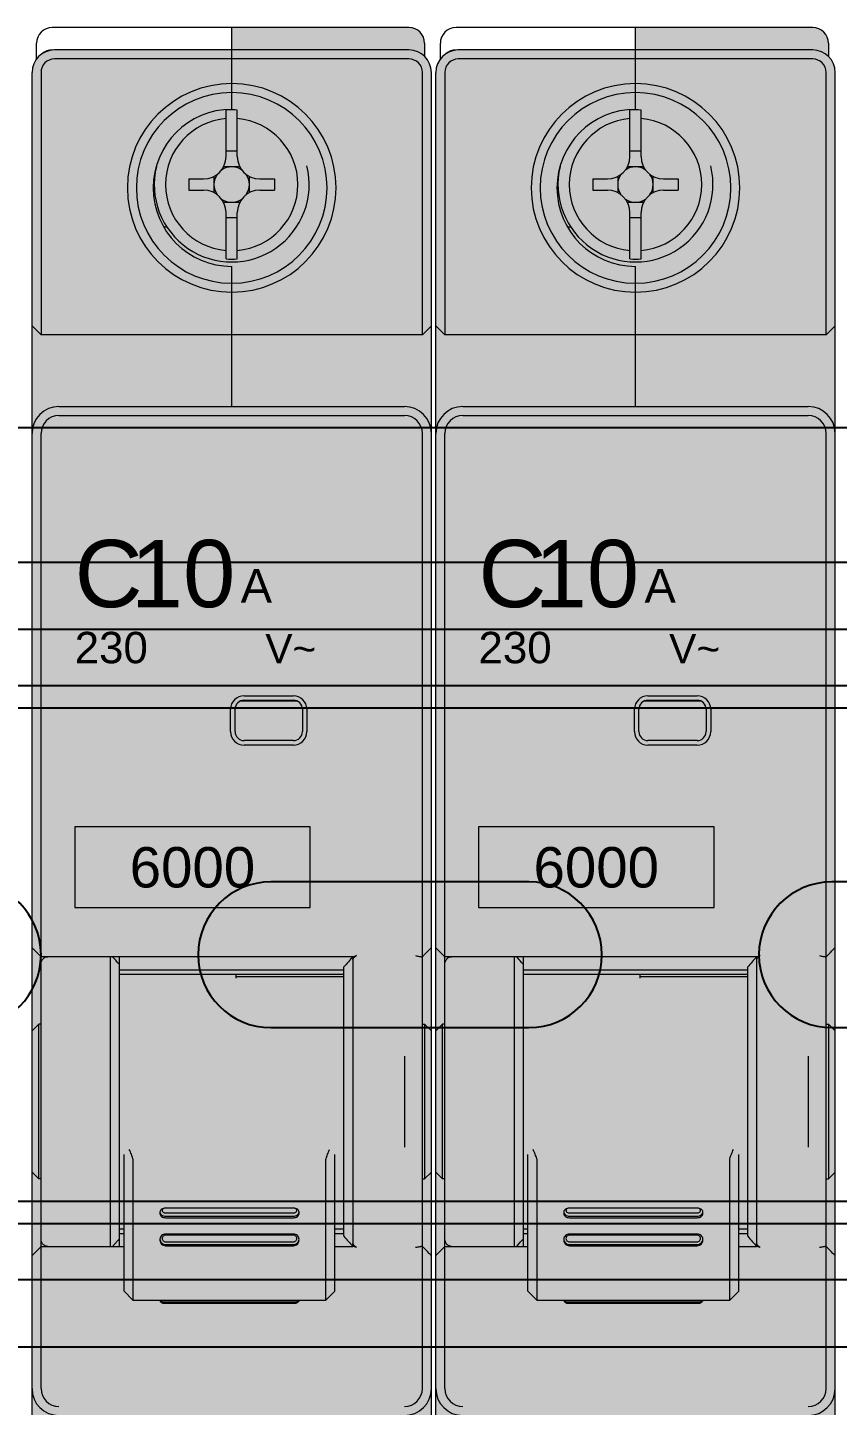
# Model space of a CAD drawing. Header units: millimetres. Extents: x -205 to 4335, y 0 to 4234.
# Drawn here: x 1637.6 to 1673.7, y 3489.4 to 3550.8 of the extents above; entities that cross this region are included whole.
import ezdxf
from ezdxf.enums import TextEntityAlignment as Align

# ---------------------------------------------------------------- set-up
doc = ezdxf.new("R2010")
doc.units = ezdxf.units.MM
for name, color, linetype, lineweight, true_color in [('BODY', 7, 'Continuous', 5, 0xf0f1eb), ('DETAILS', 7, 'Continuous', 5, 0x2f373d), ('INDICATOR', 7, 'Continuous', 5, 0x3d9868), ('LEVERS', 7, 'Continuous', 5, 0x2b7ac1), ('MARKING', 7, 'Continuous', 5, 0x2f373d), ('TERMINALS', 7, 'Continuous', 5, 0xa4adb6)]:
    doc.layers.add(name, color=color, linetype=linetype, lineweight=lineweight, true_color=true_color)
doc.layers.add('CP_DEVICES', color=7, linetype='Continuous')
doc.layers.add('PARAMETERS', color=7, linetype='Continuous', plot=False)
doc.styles.add('BLOCK_ARIAL', font='arial.ttf')

# ---------------------------------------------------------------- blocks, each defined once
blk = doc.blocks.new('A$Ca0305565')
at = {"color": 7, "linetype": 'Continuous', "lineweight": 25}
for p, q in [((414.5, 97.5), (35.5, 97.5)), ((414.5, 91.5), (35.5, 91.5)), ((414.5, 86), (35.5, 86)), ((218.25, 77.25), (206.75, 77.25)), ((243.25, 77.25), (231.75, 77.25)), ((206.75, 70.75), (218.25, 70.75)), ((231.75, 70.75), (243.25, 70.75)), ((414.5, 62), (35.5, 62)), ((414.5, 56.5), (35.5, 56.5))]:
    blk.add_line(p, q, dxfattribs=at)
at = {"color": 8, "linetype": 'Continuous', "lineweight": 25}
for p, q in [((414.5, 88.5), (35.5, 88.5)), ((414.5, 85), (35.5, 85)), ((414.5, 63), (35.5, 63)), ((414.5, 59.5), (35.5, 59.5))]:
    blk.add_line(p, q, dxfattribs=at)
at = {"color": 7, "linetype": 'Continuous', "lineweight": 25}
for centre, start, end in [((193.25, 74), 0, 90), ((206.75, 74), 90, 270), ((218.25, 74), 0, 90), ((231.75, 74), 90, 270), ((193.25, 74), 270, 0), ((218.25, 74), 270, 0)]:
    blk.add_arc(centre, 3.25, start, end, dxfattribs=at)
blk = doc.blocks.new('*U307')
blk.add_blockref('A$Ca0305565', (-12.005, 536.234))
blk = doc.blocks.new('AV_1P_18')
at = {"layer": 'BODY', "true_color": 0xf0f1eb}
blk.add_hatch(color=7, dxfattribs=at).paths.add_polyline_path([(0.9, 2.77), (0.71, 2.83), (0.39, 3.04), (0.18, 3.36), (0.12, 3.55), (0.1, 3.75), (0.1, 15.05), (0.1, 19.85), (0.1, 25.79), (0.1, 29.5), (0.1, 35.8), (0.1, 39.51), (0.1, 62.45), (0.1, 67.25), (0.1, 78.55), (0.12, 78.75), (0.18, 78.94), (0.39, 79.26), (0.71, 79.47), (0.9, 79.53), (1.1, 79.55), (9, 79.55), (9, 80.55), (16.9, 80.55), (17.17, 80.495), (17.395, 80.345), (17.545, 80.12), (17.6, 79.85), (17.6, 79.267), (17.61, 79.26), (17.82, 78.94), (17.88, 78.75), (17.9, 78.55), (17.9, 67.25), (17.9, 62.45), (17.9, 39.525), (17.9, 39.52), (17.9, 35.8), (17.9, 29.5), (17.9, 25.78), (17.9, 25.775), (17.9, 19.85), (17.9, 15.05), (17.9, 3.75), (17.88, 3.55), (17.82, 3.36), (17.61, 3.04), (17.6, 3.033), (17.6, 2.45), (17.545, 2.18), (17.395, 1.955), (17.17, 1.805), (16.9, 1.75), (14.6, 1.75), (14.6, 0.45), (3.1, 0.45), (3.1, 1.75), (9, 1.75), (9, 2.75), (1.1, 2.75)])
at = {"layer": 'INDICATOR', "true_color": 0x3d9868}
blk.add_hatch(color=105, dxfattribs=at).paths.add_polyline_path([(12.35, 49.15), (12.305, 48.915), (12.175, 48.725), (11.985, 48.595), (11.75, 48.55), (9.55, 48.55), (9.315, 48.595), (9.125, 48.725), (8.995, 48.915), (8.95, 49.15), (8.95, 50.15), (8.995, 50.385), (9.125, 50.575), (9.315, 50.705), (9.55, 50.75), (11.75, 50.75), (11.985, 50.705), (12.175, 50.575), (12.305, 50.385), (12.35, 50.15)])
at = {"layer": 'LEVERS'}
blk.add_hatch(color=256, dxfattribs=at).paths.add_polyline_path([(6.015, 23.645), (6.005, 23.645), (5.995, 23.645), (5.98, 23.645), (5.97, 23.65), (5.96, 23.65), (5.955, 23.65), (5.945, 23.655), (5.935, 23.655), (5.925, 23.66), (5.92, 23.66), (5.915, 23.665), (5.91, 23.665), (5.905, 23.67), (5.821, 23.744), (5.82, 23.745), (5.815, 23.75), (5.8, 23.78), (5.8, 23.795), (4.6, 23.795), (4.2, 24.195), (4.2, 26.19), (4, 26.19), (3.69, 26.19), (3.6, 26.19), (3.6, 39.11), (3.69, 39.11), (4, 39.11), (14.4, 39.11), (14.42, 39.11), (14.435, 39.115), (14.455, 39.12), (14.475, 39.125), (14.495, 39.13), (14.515, 39.14), (14.54, 39.15), (14.535, 39.145), (14.525, 39.14), (14.525, 39.135), (14.52, 39.135), (14.515, 39.13), (14.495, 39.115), (14.475, 39.095), (14.46, 39.08), (14.44, 39.06), (14.435, 39.05), (14.425, 39.04), (14.42, 39.03), (14.415, 39.015), (14.41, 39.01), (14.405, 39), (14.4, 38.99), (14.4, 38.98), (14.4, 26.32), (14.4, 26.31), (14.4, 26.305), (14.405, 26.3), (14.405, 26.295), (14.41, 26.29), (14.425, 26.265), (14.44, 26.24), (14.46, 26.22), (14.48, 26.2), (14.5, 26.185), (14.515, 26.165), (14.54, 26.15), (14.515, 26.16), (14.495, 26.17), (14.475, 26.175), (14.455, 26.18), (14.435, 26.185), (14.42, 26.19), (14.4, 26.19), (13.6, 26.19), (13.6, 24.195), (13.2, 23.795), (12, 23.795), (12, 23.78), (11.985, 23.75), (11.98, 23.745), (11.979, 23.744), (11.895, 23.67), (11.89, 23.665), (11.885, 23.665), (11.88, 23.66), (11.87, 23.66), (11.865, 23.655), (11.855, 23.655), (11.845, 23.65), (11.84, 23.65), (11.83, 23.65), (11.82, 23.645), (11.805, 23.645), (11.795, 23.645), (11.785, 23.645), (11.775, 23.645), (11.76, 23.645), (11.75, 23.645), (6.05, 23.645), (6.04, 23.645), (6.025, 23.645)])
at = {"layer": 'TERMINALS', "true_color": 0xa4adb6}
blk.add_hatch(color=253, dxfattribs=at).paths.add_polyline_path([(10.056, 68.871), (9.907, 68.839), (9.757, 68.812), (9.607, 68.79), (9.456, 68.772), (9.304, 68.76), (9.152, 68.752), (9, 68.75), (8.848, 68.752), (8.696, 68.76), (8.544, 68.772), (8.393, 68.79), (8.243, 68.812), (8.093, 68.839), (7.944, 68.871), (7.796, 68.908), (7.65, 68.95), (7.505, 68.997), (7.362, 69.048), (7.22, 69.104), (7.081, 69.164), (6.943, 69.23), (6.808, 69.299), (6.675, 69.373), (6.544, 69.451), (6.417, 69.534), (6.291, 69.62), (6.169, 69.711), (6.05, 69.806), (5.934, 69.904), (5.821, 70.006), (5.712, 70.112), (5.606, 70.221), (5.504, 70.334), (5.405, 70.45), (5.311, 70.569), (5.22, 70.691), (5.134, 70.817), (5.051, 70.944), (4.973, 71.075), (4.899, 71.208), (4.83, 71.343), (4.764, 71.481), (4.704, 71.621), (4.648, 71.762), (4.597, 71.905), (4.55, 72.05), (4.508, 72.196), (4.471, 72.344), (4.439, 72.493), (4.412, 72.643), (4.39, 72.793), (4.372, 72.944), (4.36, 73.096), (4.352, 73.248), (4.35, 73.4), (4.352, 73.552), (4.36, 73.704), (4.372, 73.856), (4.39, 74.007), (4.412, 74.157), (4.439, 74.307), (4.471, 74.456), (4.508, 74.604), (4.508, 74.604), (4.508, 74.604), (4.55, 74.75), (4.597, 74.895), (4.648, 75.038), (4.704, 75.18), (4.764, 75.319), (4.83, 75.457), (4.899, 75.592), (4.973, 75.725), (5.051, 75.856), (5.134, 75.984), (5.22, 76.109), (5.311, 76.231), (5.406, 76.35), (5.504, 76.466), (5.606, 76.579), (5.712, 76.688), (5.821, 76.794), (5.934, 76.896), (6.05, 76.995), (6.169, 77.089), (6.291, 77.18), (6.417, 77.266), (6.545, 77.349), (6.675, 77.427), (6.808, 77.501), (6.943, 77.571), (7.081, 77.636), (7.221, 77.696), (7.362, 77.752), (7.505, 77.803), (7.65, 77.85), (7.797, 77.892), (7.944, 77.929), (8.093, 77.961), (8.243, 77.988), (8.393, 78.01), (8.544, 78.028), (8.696, 78.04), (8.848, 78.048), (9, 78.05), (9.152, 78.048), (9.304, 78.04), (9.456, 78.028), (9.607, 78.01), (9.758, 77.988), (9.907, 77.961), (10.056, 77.929), (10.204, 77.892), (10.35, 77.85), (10.495, 77.803), (10.638, 77.752), (10.78, 77.696), (10.919, 77.636), (11.057, 77.571), (11.192, 77.501), (11.325, 77.427), (11.456, 77.349), (11.583, 77.266), (11.709, 77.18), (11.831, 77.089), (11.95, 76.995), (12.066, 76.896), (12.179, 76.794), (12.288, 76.688), (12.394, 76.579), (12.496, 76.466), (12.595, 76.35), (12.689, 76.231), (12.78, 76.109), (12.866, 75.984), (12.949, 75.856), (13.027, 75.725), (13.101, 75.592), (13.171, 75.457), (13.236, 75.319), (13.296, 75.18), (13.352, 75.038), (13.403, 74.895), (13.45, 74.75), (13.492, 74.604), (13.529, 74.456), (13.561, 74.307), (13.588, 74.158), (13.61, 74.007), (13.628, 73.856), (13.64, 73.704), (13.648, 73.552), (13.65, 73.4), (13.648, 73.248), (13.64, 73.096), (13.628, 72.944), (13.61, 72.793), (13.588, 72.643), (13.561, 72.493), (13.529, 72.344), (13.492, 72.197), (13.45, 72.05), (13.403, 71.905), (13.352, 71.762), (13.296, 71.621), (13.236, 71.481), (13.171, 71.343), (13.101, 71.208), (13.027, 71.075), (12.949, 70.945), (12.866, 70.817), (12.78, 70.692), (12.689, 70.569), (12.595, 70.45), (12.496, 70.334), (12.394, 70.221), (12.288, 70.112), (12.179, 70.006), (12.066, 69.904), (11.95, 69.806), (11.831, 69.711), (11.709, 69.62), (11.583, 69.534), (11.456, 69.451), (11.325, 69.373), (11.192, 69.299), (11.057, 69.23), (10.919, 69.165), (10.78, 69.104), (10.638, 69.048), (10.495, 68.997), (10.35, 68.95), (10.35, 68.95), (10.35, 68.95), (10.203, 68.908)])
at = {"layer": 'DETAILS', "color": 250, "linetype": 'ByBlock', "lineweight": 5, "true_color": 0x2f373d}
for p, q in [((16.9, 80.55), (1, 80.55)), ((9, 76.9), (9, 80.55)), ((0.3, 79.147), (0.3, 79.85)), ((16.9, 79.55), (1.1, 79.55)), ((17.6, 79.85), (17.6, 79.247)), ((16.9, 79.15), (1.1, 79.15)), ((0.1, 3.75), (0.1, 78.55)), ((0.5, 78.55), (0.5, 66.85)), ((17.5, 66.85), (17.5, 78.55)), ((17.9, 3.75), (17.9, 78.55)), ((8.749, 74.8), (8.749, 76.87)), ((9.249, 74.8), (9.249, 76.87)), ((9.249, 75.041), (8.749, 75.041)), ((7.096, 73.8), (7.096, 73.3)), ((7.096, 73.8), (7.749, 73.8)), ((8.21, 73.912), (8.21, 73.188)), ((9.361, 74.339), (8.637, 74.339)), ((9.788, 73.188), (9.788, 73.912)), ((10.249, 73.8), (10.902, 73.8)), ((10.902, 73.8), (10.902, 73.3)), ((7.096, 73.3), (7.749, 73.3)), ((10.249, 73.3), (10.902, 73.3)), ((8.637, 72.761), (9.361, 72.761)), ((8.749, 70.23), (8.749, 72.3)), ((9.249, 72.059), (8.749, 72.059)), ((9.249, 70.23), (9.249, 72.3)), ((6.123, 71.65), (5.992, 71.65)), ((9, 63.65), (9, 69.9)), ((0.5, 66.85), (0.1, 67.25)), ((17.9, 67.25), (17.5, 66.85)), ((17.5, 66.85), (0.5, 66.85)), ((1.3, 63.65), (16.7, 63.65)), ((1.3, 63.25), (16.7, 63.25)), ((0.5, 39.11), (0.5, 62.45)), ((17.5, 19.85), (17.5, 62.45)), ((9.399, 50.52), (11.901, 50.52)), ((9.55, 50.75), (11.75, 50.75)), ((9.55, 50.55), (11.75, 50.55)), ((8.95, 49.15), (8.95, 50.15)), ((9.15, 49.15), (9.15, 50.15)), ((12.15, 50.15), (12.15, 49.15)), ((12.35, 50.15), (12.35, 49.15)), ((11.75, 48.75), (9.55, 48.75)), ((11.75, 48.55), (9.55, 48.55)), ((0.5, 39.11), (0.1, 39.51)), ((14.4, 39.11), (0.5, 39.11)), ((0.5, 19.85), (0.5, 39.11)), ((3.6, 26.19), (3.6, 39.11)), ((3.691, 39.11), (3.802, 38.985)), ((3.802, 38.985), (3.828, 38.957)), ((4, 26.19), (4, 39.11)), ((14.4, 38.982), (14.4, 26.318)), ((17.5, 39.11), (17.474, 39.11)), ((17.5, 39.11), (17.5, 39.11)), ((4, 38.531), (14, 38.531)), ((4, 38.33), (14, 38.33)), ((9.2, 38.158), (9.2, 38.33)), ((9.2, 38.232), (14, 38.232)), ((14, 26.646), (14, 38.654)), ((0.1, 35.8), (0.4, 36.1)), ((0.5, 36.1), (0.4, 36.1)), ((0.4, 29.2), (0.4, 36.1)), ((17.5, 36.1), (17.6, 36.1)), ((17.6, 36.1), (17.6, 29.2)), ((17.9, 35.8), (17.6, 36.1)), ((16.7, 34.679), (16.7, 30.621)), ((4.2, 24.197), (4.2, 30.294)), ((13.6, 24.197), (13.6, 30.294)), ((0.1, 29.5), (0.4, 29.2)), ((4.6, 30.064), (4.6, 23.797)), ((13.2, 23.797), (13.2, 30.064)), ((17.9, 29.5), (17.6, 29.2)), ((0.5, 29.2), (0.4, 29.2)), ((17.5, 29.2), (17.6, 29.2)), ((5.8, 27.723), (5.8, 27.653)), ((11.75, 27.9), (6.05, 27.9)), ((6.05, 27.685), (11.75, 27.685)), ((12, 27.653), (12, 27.723)), ((6.05, 27.544), (11.75, 27.544)), ((6.05, 27.474), (11.75, 27.474)), ((4, 26.97), (4.2, 26.97)), ((4, 26.77), (4.2, 26.77)), ((5.8, 26.514), (5.8, 26.468)), ((11.75, 26.742), (6.05, 26.742)), ((11.75, 26.694), (6.05, 26.694)), ((13.6, 26.97), (14, 26.97)), ((13.6, 26.77), (14, 26.77)), ((0.1, 25.79), (0.5, 26.19)), ((0.5, 26.19), (4.2, 26.19)), ((0.8, 26.19), (1.1, 26.19)), ((3.802, 26.315), (3.691, 26.19)), ((3.828, 26.343), (3.802, 26.315)), ((6.05, 26.397), (11.75, 26.397)), ((6.05, 26.28), (11.75, 26.28)), ((6.05, 26.223), (11.75, 26.223)), ((13.6, 26.19), (14.4, 26.19)), ((17.477, 26.19), (17.5, 26.19)), ((4.2, 24.197), (4.6, 23.797)), ((13.6, 24.197), (13.2, 23.797)), ((4.6, 23.797), (13.2, 23.797)), ((5.8, 23.778), (5.8, 23.797)), ((5.814, 23.752), (5.8, 23.778)), ((5.814, 23.752), (5.906, 23.67)), ((11.75, 23.703), (6.05, 23.703)), ((11.75, 23.644), (6.05, 23.644)), ((11.894, 23.67), (11.986, 23.752)), ((12, 23.778), (11.986, 23.752)), ((12, 23.778), (12, 23.797))]:
    blk.add_line(p, q, dxfattribs=at)
for centre, radius, start, end in [((1, 79.85), 0.7, 90, 180), ((16.9, 79.85), 0.7, 0, 90), ((1.1, 78.55), 1, 90, 180), ((1, 78.85), 0.7, 90, 130.6008), ((16.9, 78.55), 1, 0, 90), ((1.1, 78.55), 0.6, 90, 180), ((16.9, 78.55), 0.6, 0, 90), ((9, 73.4), 4.65, 90.00094, -90.00094), ((9, 73.4), 4.65, -90, 90), ((9, 73.4), 4.25, 90.00103, -90.00103), ((9, 73.4), 4.25, -90, 90), ((9, 73.4), 3.5, 90, -90), ((8.999, 73.55), 3.329, 85.69339, 94.30661), ((8.999, 73.55), 2.95, 94.86141, -94.86141), ((8.999, 73.55), 2.95, -85.13859, 85.13859), ((8.999, 73.55), 3.455, 166.43206, 13.88107), ((7.749, 74.8), 1, -90, 0), ((10.249, 74.8), 1, 180, -90), ((8.999, 73.55), 0.789, 145.03912, -145.03912), ((8.999, 73.55), 0.789, 55.03912, 124.96088), ((8.999, 73.55), 0.789, -34.96088, 34.96088), ((7.749, 72.3), 1, 0, 90), ((10.249, 72.3), 1, 90, 180), ((8.999, 73.55), 0.789, -124.96088, -55.03912), ((8.999, 73.55), 3.329, -94.30661, -85.69339), ((1.3, 62.45), 1.2, 90, 180), ((16.7, 62.45), 1.2, 0, 90), ((1.3, 62.45), 0.8, 90, 180), ((16.7, 62.45), 0.8, 0, 90), ((9.55, 50.15), 0.6, 90, 180), ((9.55, 50.15), 0.4, 90, 180), ((11.75, 50.15), 0.6, 0, 90), ((11.75, 50.15), 0.4, 0, 90), ((9.55, 49.15), 0.6, 180, -90), ((9.55, 49.15), 0.4, 180, -90), ((11.75, 49.15), 0.6, -90, 0), ((11.75, 49.15), 0.4, -90, 0), ((-55.695, -14.127), 79.755, 41.54088, 41.72705), ((68.883, -9.129), 72.769, 138.47872, 138.95623), ((0.433, 56.182), 24.14, -45.00883, -44.6317), ((-55.618, 79.358), 79.651, -41.72711, -41.54071), ((68.901, 74.425), 72.78, -138.96771, -138.49038), ((1.3, 19.85), 1.2, 180, -90), ((1.3, 19.85), 0.8, 180, -90), ((16.7, 19.85), 1.2, -90, 0), ((16.7, 19.85), 0.8, -90, 0)]:
    blk.add_arc(centre, radius, start, end, dxfattribs=at)
for points, start_tangent, end_tangent in [([(17.612, 39.223), (17.9, 39.523)], (0.702438, 0.711745), (0.675361, 0.737487)), ([(0.5, 38.769), (0.523, 38.901), (0.593, 39.016)], (0, 1), (0.677993, 0.735069)), ([(0.593, 39.016), (0.69, 39.086)], (0.677993, 0.735069), (0.914358, 0.404907)), ([(0.69, 39.086), (0.8, 39.11)], (0.914358, 0.404907), (1, 0)), ([(14.56, 39.161), (14.473, 39.124), (14.4, 39.11)], (-0.892886, -0.450283), (-1, 0)), ([(14.4, 38.982), (14.413, 39.017), (14.442, 39.058), (14.514, 39.13)], (-0.000001, 1), (0.779463, 0.626449)), ([(14.514, 39.13), (14.526, 39.139), (14.56, 39.161)], (0.779463, 0.626449), (0.892886, 0.450283)), ([(17.2, 39.161), (17.361, 39.128), (17.428, 39.116), (17.477, 39.11)], (0.977632, -0.210321), (0.999991, -0.004183)), ([(4.595, 30.104), (4.566, 30.197), (4.528, 30.303), (4.434, 30.52)], (-0.25566, 0.966767), (-0.431341, 0.902189)), ([(13.205, 30.104), (13.233, 30.197), (13.272, 30.303), (13.366, 30.52)], (0.25566, 0.966767), (0.431341, 0.902189)), ([(4.595, 30.104), (4.6, 30.064)], (0.25566, -0.966767), (0, -1)), ([(13.2, 30.064), (13.205, 30.104)], (0, 1), (0.25566, 0.966767)), ([(6.05, 27.901), (5.954, 27.888), (5.873, 27.849), (5.819, 27.791), (5.8, 27.723)], (-1, 0), (0, -1)), ([(5.8, 27.723), (5.819, 27.654), (5.873, 27.596), (5.954, 27.558), (6.05, 27.544)], (0, -1), (1, 0)), ([(5.8, 27.653), (5.819, 27.584), (5.873, 27.526), (5.954, 27.488), (6.05, 27.474)], (0, -1), (1, 0)), ([(6.05, 27.9), (5.993, 27.892), (5.944, 27.868), (5.911, 27.834), (5.9, 27.793), (5.911, 27.752), (5.944, 27.717), (5.993, 27.694), (6.05, 27.685)], (-1, 0), (1, 0)), ([(12, 27.723), (11.981, 27.791), (11.927, 27.849), (11.846, 27.888), (11.75, 27.901)], (0, 1), (-1, 0)), ([(11.75, 27.685), (11.807, 27.694), (11.856, 27.717), (11.889, 27.752), (11.9, 27.793), (11.889, 27.834), (11.856, 27.868), (11.807, 27.892), (11.75, 27.9)], (1, 0), (-1, 0)), ([(11.75, 27.544), (11.846, 27.558), (11.927, 27.596), (11.981, 27.654), (12, 27.723)], (1, 0), (0, 1)), ([(11.75, 27.474), (11.846, 27.488), (11.927, 27.526), (11.981, 27.584), (12, 27.653)], (1, 0), (0, 1)), ([(0.593, 26.284), (0.523, 26.399), (0.5, 26.531)], (-0.677993, 0.735069), (0, 1)), ([(6.05, 26.742), (5.954, 26.724), (5.873, 26.675), (5.819, 26.601), (5.8, 26.514)], (-1, -0.000175), (-0.000034, -1)), ([(5.8, 26.514), (5.819, 26.425), (5.873, 26.349), (5.954, 26.298), (6.05, 26.28)], (-0.000034, -1), (1, -0.000215)), ([(5.8, 26.468), (5.819, 26.376), (5.873, 26.297), (5.954, 26.243), (6.05, 26.223)], (-0.000034, -1), (1, 0)), ([(6.05, 26.694), (5.993, 26.683), (5.944, 26.652), (5.911, 26.605), (5.9, 26.548), (5.912, 26.49), (5.945, 26.441), (5.993, 26.408), (6.05, 26.397)], (-1, -0.000415), (1, 0.000142)), ([(12, 26.514), (11.981, 26.601), (11.927, 26.675), (11.846, 26.724), (11.75, 26.742)], (-0.000034, 1), (-1, 0.000175)), ([(11.75, 26.397), (11.807, 26.408), (11.855, 26.441), (11.888, 26.49), (11.9, 26.548), (11.888, 26.605), (11.856, 26.652), (11.807, 26.683), (11.75, 26.694)], (1, -0.000142), (-1, 0.000415)), ([(11.75, 26.28), (11.846, 26.298), (11.927, 26.349), (11.981, 26.425), (12, 26.514)], (1, 0.000215), (-0.000034, 1)), ([(11.75, 26.223), (11.846, 26.243), (11.927, 26.297), (11.981, 26.376), (12, 26.468)], (1, 0), (-0.000034, 1)), ([(0.69, 26.214), (0.593, 26.284)], (-0.914358, 0.404907), (-0.677993, 0.735069)), ([(0.8, 26.19), (0.69, 26.214)], (-1, 0), (-0.914358, 0.404907)), ([(14.409, 26.289), (14.405, 26.297), (14.4, 26.318)], (-0.455409, 0.890282), (0.000026, 1)), ([(14.56, 26.139), (14.473, 26.176), (14.4, 26.19)], (-0.892879, 0.450296), (-1, 0)), ([(14.56, 26.139), (14.479, 26.201), (14.409, 26.289)], (-0.892879, 0.450296), (-0.455409, 0.890282)), ([(17.411, 26.181), (17.364, 26.172), (17.2, 26.139)], (-0.983358, -0.181676), (-0.977629, -0.210335)), ([(17.477, 26.19), (17.464, 26.189), (17.411, 26.181)], (-0.999996, 0.002845), (-0.983358, -0.181676)), ([(17.9, 25.777), (17.801, 25.883), (17.5, 26.19)], (-0.67535, 0.737498), (-0.707107, 0.707107)), ([(6.05, 23.703), (5.974, 23.706), (5.905, 23.716), (5.85, 23.732), (5.814, 23.752)], (-1, 0.000391), (-0.747005, 0.664819)), ([(6.05, 23.644), (6.003, 23.645), (5.961, 23.65), (5.927, 23.658), (5.906, 23.67)], (-1, -0.000282), (-0.745164, 0.666881)), ([(11.986, 23.752), (11.95, 23.732), (11.895, 23.716), (11.826, 23.706), (11.75, 23.703)], (-0.747782, -0.663944), (-1, 0.000443)), ([(11.894, 23.67), (11.872, 23.658), (11.839, 23.65), (11.797, 23.645), (11.75, 23.644)], (-0.745165, -0.66688), (-1, 0.000337))]:
    blk.add_spline(points, degree=3, dxfattribs=dict(at, start_tangent=start_tangent, end_tangent=end_tangent))
at = {"layer": 'MARKING', "color": 250, "lineweight": 5, "true_color": 0x2f373d}
blk.add_lwpolyline([(2, 41.3), (12.5, 41.3), (12.5, 44.9), (2, 44.9)], close=True, dxfattribs=at)
at = {"layer": 'MARKING', "color": 250, "true_color": 0x2f373d, "style": 'BLOCK_ARIAL'}
for s, height, p in [('A', 1.5, (9.4, 54.9)), ('V~', 1.3, (10.5, 52.2))]:
    blk.add_text(s, height=height, dxfattribs=at).set_placement(p)
for tag, p, height in [('CURVE', (2, 54.7), 3), ('IN_A', (4.5, 54.7), 3), ('UE_V', (2, 52.2), 1.4)]:
    blk.add_attdef(tag, p, '', height=height, dxfattribs=at)
blk.add_attdef('ICN_A', text='', height=1.8, dxfattribs=at).set_placement((7.25, 43.1), align=Align.MIDDLE_CENTER)
at = {"layer": 'PARAMETERS', "color": 250, "true_color": 0x2f373d, "style": 'BLOCK_ARIAL', "flags": 1}
for tag in ['WIDTH_MM', 'STANDARD', 'UIMP_KV', 'DESCRIPTION', 'POLES', 'FREQ_HZ', 'HEIGHT_MM', 'DEPTH_MM', 'ICS_KA', 'ID', 'IP']:
    blk.add_attdef(tag, (2, 20), '', height=0.4, dxfattribs=at)

msp = doc.modelspace()

# ---------------------------------------------------------------- block references
msp.add_blockref('*U307', (1453.702, 2899.219))
at = {"layer": 'CP_DEVICES'}
for p in [(1637.697, 3470.253), (1655.697, 3470.253)]:
    msp.add_blockref('AV_1P_18', p, dxfattribs=at).add_auto_attribs({'IN_A': '10', 'CURVE': 'C', 'UE_V': '230', 'ICN_A': '6000'})

doc.saveas('drawing.dxf')
